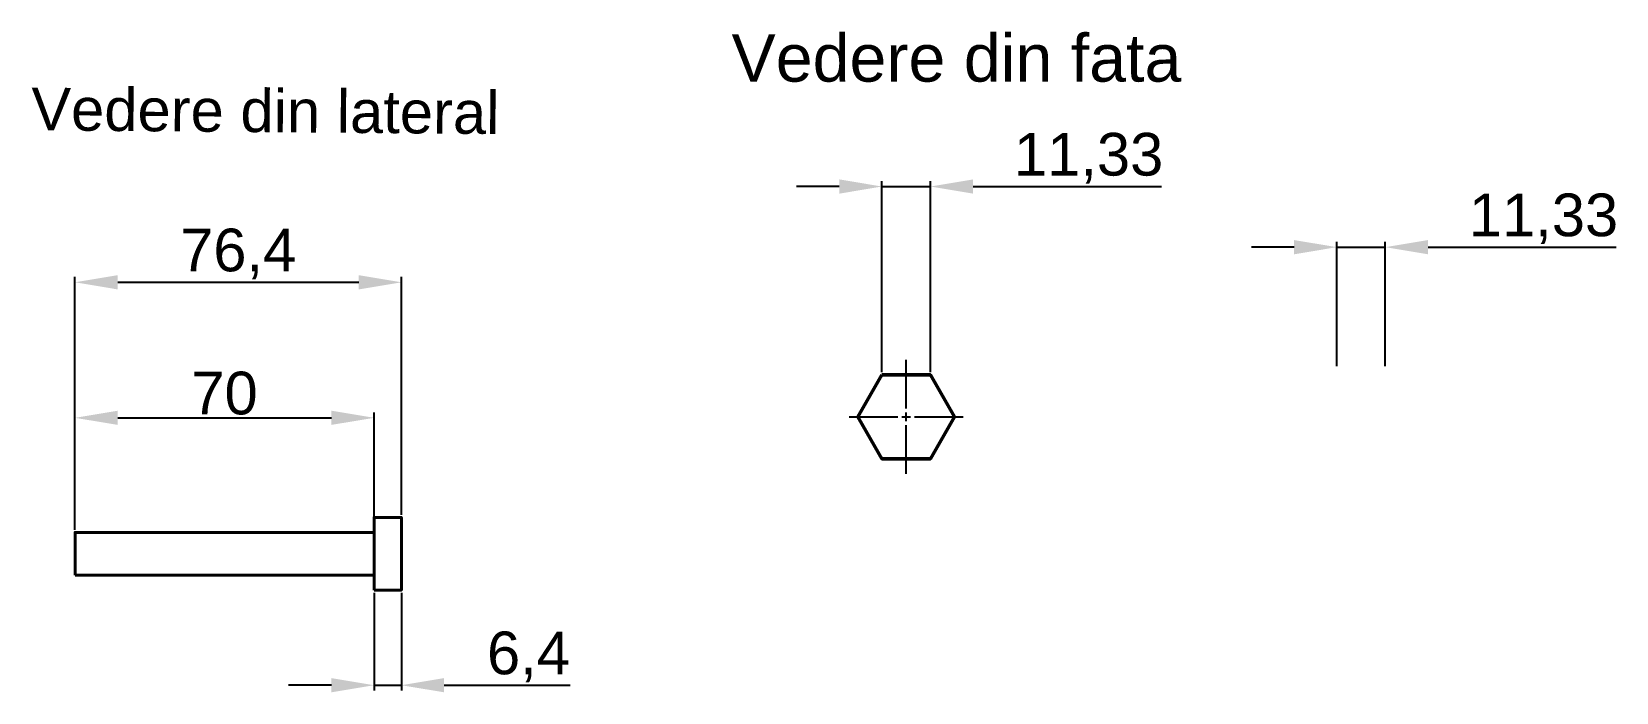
# Model space of a CAD drawing. Header units: millimetres. Extents: x 35 to 406, y 66 to 221.
import ezdxf

# ---------------------------------------------------------------- set-up
doc = ezdxf.new("R2010")
doc.units = ezdxf.units.MM
doc.linetypes.add('ACAD_ISO10W100', pattern=[18, 12, -3, 0, -3])
doc.linetypes.add('CENTER2', pattern=[28.575, 19.05, -3.175, 3.175, -3.175])
doc.layers.add('Circle', color=1, linetype='Continuous', lineweight=50)
doc.layers.add('Rectangles', color=133, linetype='Continuous', lineweight=40)
for name, color, linetype in [('Marimi', 50, 'Continuous'), ('Reference_line', 3, 'ACAD_ISO10W100'), ('Text', 121, 'Continuous')]:
    doc.layers.add(name, color=color, linetype=linetype)
doc.styles.get("Standard").update_dxf_attribs({"font": 'arial.ttf'})
doc.dimstyles.new('ISO-25', dxfattribs={"dimtxt": 10, "dimasz": 10, "dimexe": 1.25, "dimexo": 0.625, "dimtad": 1, "dimtxsty": 'Standard', "dimcen": 2.5, "dimadec": 0, "dimazin": 0, "dimtfac": 1, "dimtmove": 0, "dimatfit": 3, "dimfxl": 1, "dimarcsym": 0})

# ---------------------------------------------------------------- blocks, each defined once
blk = doc.blocks.new('*U1')
at = {"layer": 'Reference_line', "color": 0, "linetype": 'CENTER2', "transparency": 16777216}
for p, q in [((0, 1.963), (0, 13.315)), ((-13.315, 0), (-1.963, 0)), ((1.963, 0), (13.315, 0)), ((0, -13.315), (0, -1.963))]:
    blk.add_line(p, q, dxfattribs=at)
at = {"layer": 'Reference_line', "color": 0, "linetype": 'Continuous', "transparency": 16777216}
for p, q in [((-0.9815, 0), (0.9815, 0)), ((0, -0.9815), (0, 0.9815))]:
    blk.add_line(p, q, dxfattribs=at)
blk = doc.blocks.new('*D4')
at = {"layer": 'Defpoints', "color": 0, "transparency": 16777216}
for p in [(115.13, 130.54), (45.13, 103.7), (115.13, 103.7)]:
    blk.add_point(p, dxfattribs=at)
at = {"layer": 'Marimi', "color": 0, "lineweight": -2, "transparency": 16777216}
for p, q in [((45.13, 104.33), (45.13, 131.79)), ((55.13, 130.54), (105.13, 130.54)), ((115.13, 104.33), (115.13, 131.79))]:
    blk.add_line(p, q, dxfattribs=at)
at = {"layer": 'Marimi', "color": 0, "transparency": 16777216}
for points in [[(55.13, 132.21), (55.13, 128.88), (45.13, 130.54)], [(105.13, 132.21), (105.13, 128.88), (115.13, 130.54)]]:
    blk.add_solid(points, dxfattribs=at)
at = {"layer": 'Marimi', "color": 0, "transparency": 16777216, "insert": (80.13, 136.27), "char_height": 10, "attachment_point": 5}
blk.add_mtext('70', dxfattribs=at)
blk = doc.blocks.new('*D5')
at = {"layer": 'Defpoints', "color": 0, "transparency": 16777216}
for p in [(115.13, 90.2), (121.53, 90.2), (121.53, 67.91)]:
    blk.add_point(p, dxfattribs=at)
at = {"layer": 'Marimi', "color": 0, "lineweight": -2, "transparency": 16777216}
for p, q in [((115.13, 89.58), (115.13, 66.66)), ((121.53, 89.58), (121.53, 66.66)), ((105.13, 67.91), (95.13, 67.91)), ((115.13, 67.91), (121.53, 67.91)), ((131.53, 67.91), (161, 67.91))]:
    blk.add_line(p, q, dxfattribs=at)
at = {"layer": 'Marimi', "color": 0, "transparency": 16777216}
for points in [[(105.13, 69.58), (105.13, 66.25), (115.13, 67.91)], [(131.53, 69.58), (131.53, 66.25), (121.53, 67.91)]]:
    blk.add_solid(points, dxfattribs=at)
at = {"layer": 'Marimi', "color": 0, "transparency": 16777216, "insert": (151.27, 74.55), "char_height": 10, "attachment_point": 5}
blk.add_mtext('6,4', dxfattribs=at)
blk = doc.blocks.new('*D6')
at = {"layer": 'Defpoints', "color": 0, "transparency": 16777216}
for p in [(121.53, 162.28), (121.53, 107.2), (45.13, 103.7)]:
    blk.add_point(p, dxfattribs=at)
at = {"layer": 'Marimi', "color": 0, "lineweight": -2, "transparency": 16777216}
for p, q in [((45.13, 104.33), (45.13, 163.53)), ((121.53, 107.83), (121.53, 163.53)), ((55.13, 162.28), (111.53, 162.28))]:
    blk.add_line(p, q, dxfattribs=at)
at = {"layer": 'Marimi', "color": 0, "transparency": 16777216}
for points in [[(55.13, 163.95), (55.13, 160.61), (45.13, 162.28)], [(111.53, 163.95), (111.53, 160.61), (121.53, 162.28)]]:
    blk.add_solid(points, dxfattribs=at)
at = {"layer": 'Marimi', "color": 0, "transparency": 16777216, "insert": (83.33, 168.92), "char_height": 10, "attachment_point": 5}
blk.add_mtext('76,4', dxfattribs=at)
blk = doc.blocks.new('*D7')
at = {"layer": 'Defpoints', "color": 0, "transparency": 16777216}
for p in [(245.34, 184.71), (234, 140.58), (245.34, 140.58)]:
    blk.add_point(p, dxfattribs=at)
at = {"layer": 'Marimi', "color": 0, "lineweight": -2, "transparency": 16777216}
for p, q in [((234, 141.21), (234, 185.96)), ((245.34, 141.21), (245.34, 185.96)), ((224, 184.71), (214, 184.71)), ((234, 184.71), (245.34, 184.71)), ((255.34, 184.71), (299.39, 184.71))]:
    blk.add_line(p, q, dxfattribs=at)
at = {"layer": 'Marimi', "color": 0, "transparency": 16777216}
for points in [[(224, 186.38), (224, 183.04), (234, 184.71)], [(255.34, 186.38), (255.34, 183.04), (245.34, 184.71)]]:
    blk.add_solid(points, dxfattribs=at)
at = {"layer": 'Marimi', "color": 0, "transparency": 16777216, "insert": (282.36, 191.34), "char_height": 10, "attachment_point": 5}
blk.add_mtext('11,33', dxfattribs=at)
blk = doc.blocks.new('*D8')
at = {"layer": 'Defpoints', "color": 0, "transparency": 16777216}
for p in [(351.8, 170.51), (340.47, 141.97, 70), (351.8, 141.97, 70)]:
    blk.add_point(p, dxfattribs=at)
at = {"layer": 'Marimi', "color": 0, "lineweight": -2, "transparency": 16777216}
for p, q in [((340.47, 142.6), (340.47, 171.76)), ((351.8, 142.6), (351.8, 171.76)), ((330.47, 170.51), (320.47, 170.51)), ((340.47, 170.51), (351.8, 170.51)), ((361.8, 170.51), (405.86, 170.51))]:
    blk.add_line(p, q, dxfattribs=at)
at = {"layer": 'Marimi', "color": 0, "transparency": 16777216}
for points in [[(330.47, 172.17), (330.47, 168.84), (340.47, 170.51)], [(361.8, 172.17), (361.8, 168.84), (351.8, 170.51)]]:
    blk.add_solid(points, dxfattribs=at)
at = {"layer": 'Marimi', "color": 0, "transparency": 16777216, "insert": (388.83, 177.14), "char_height": 10, "attachment_point": 5}
blk.add_mtext('11,33', dxfattribs=at)

msp = doc.modelspace()

# ---------------------------------------------------------------- linework, layer by layer
at = {"layer": 'Circle'}
msp.add_lwpolyline([(234.002, 140.583), (228.335, 130.768), (234.002, 120.953), (245.335, 120.953), (251.002, 130.768), (245.335, 140.583)], close=True, dxfattribs=at)
at = {"layer": 'Rectangles'}
for points in [[(115.134, 90.202), (121.534, 90.202), (121.534, 107.202), (115.134, 107.202)], [(45.134, 93.702), (115.134, 93.702), (115.134, 103.702), (45.134, 103.702)]]:
    msp.add_lwpolyline(points, close=True, dxfattribs=at)

# ---------------------------------------------------------------- block references
at = {"layer": 'Reference_line', "linetype": 'CENTER2'}
msp.add_blockref('*U1', (239.669, 130.768), dxfattribs=at)

# ---------------------------------------------------------------- texts
at = {"layer": 'Text'}
msp.add_text('Vedere din fata', height=11.1142, dxfattribs=at).set_placement((198.784, 209.273))
msp.add_text('Vedere din lateral', height=10.00889, rotation=359.53832, dxfattribs=at).set_placement((34.854, 197.883))

# ---------------------------------------------------------------- dimensions: what is measured, and where the dimension line sits
at = {"layer": 'Marimi'}
for base, p1, p2, picture, middle in [((245.335, 184.709), (234.002, 140.583), (245.335, 140.583), '*D7', (282.362, 191.344)), ((351.803, 170.506), (340.469, 141.972, 70), (351.803, 141.972, 70), '*D8', (388.829, 177.141)), ((121.534, 162.281), (45.134, 103.702), (121.534, 107.202), '*D6', (83.334, 168.916)), ((115.134, 130.543), (45.134, 103.702), (115.134, 103.702), '*D4', (80.134, 136.274)), ((121.534, 67.914), (115.134, 90.202), (121.534, 90.202), '*D5', (151.268, 74.548))]:
    dim = msp.add_linear_dim(base=base, p1=p1, p2=p2, dimstyle='ISO-25', dxfattribs=at)
    dim.commit()
    dim.dimension.update_dxf_attribs({"geometry": picture, "text_midpoint": middle})

doc.saveas('drawing.dxf')
